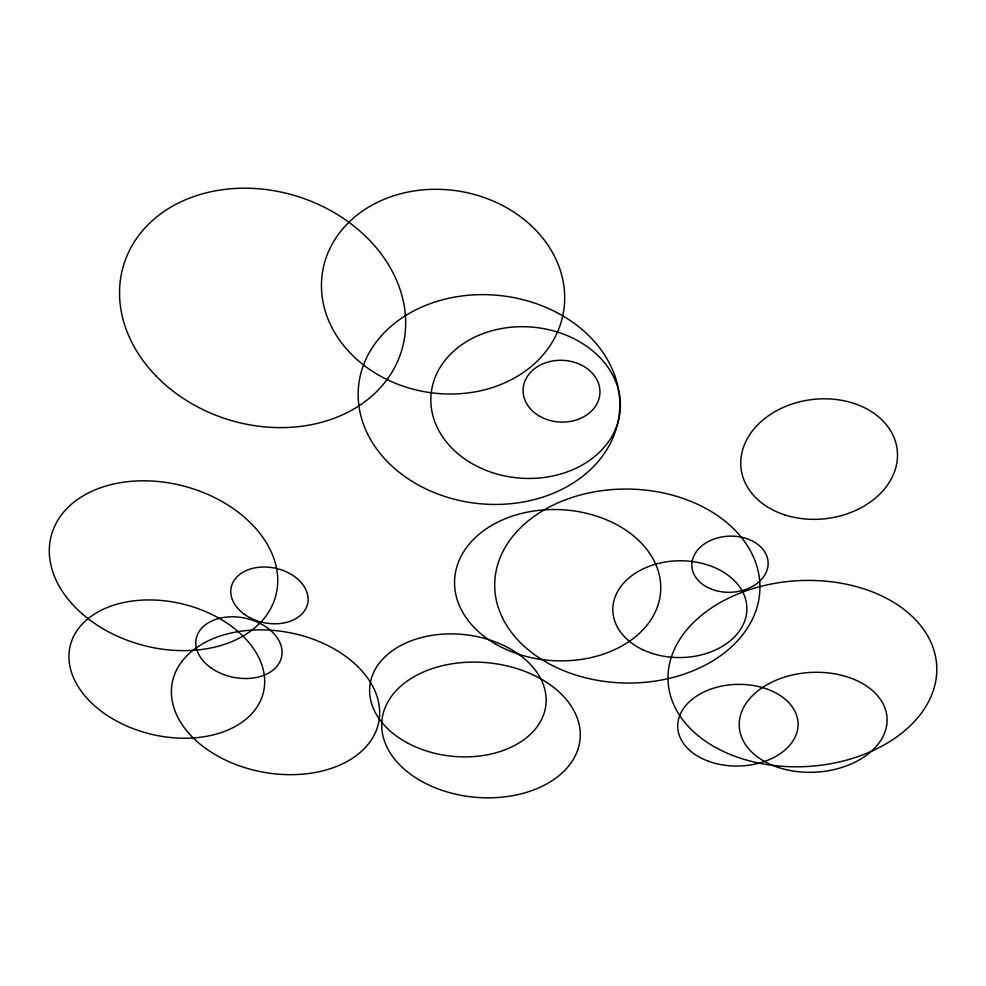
<?xml version="1.0" encoding="UTF-8"?>
<svg xmlns="http://www.w3.org/2000/svg" width="986" height="986" viewBox="0 0 986 986"><rect width="100%" height="100%" fill="white"/><g stroke="black" fill="none" stroke-linecap="round" stroke-linejoin="round"><path stroke-width="1.48" d="M407.686 743.074A88.518 61.132 6 0 0 545.862 705.113A88.518 61.132 6 0 0 420.085 637.917A88.518 61.132 6 0 0 407.686 743.074M539.046 415.87A38.454 30.886 2.8 0 0 599.759 394.955A38.454 30.886 2.8 0 0 545.726 362.749A38.454 30.886 2.8 0 0 539.046 415.87M495.576 644.031A103.185 75.589 3.1 0 0 659.991 597.035A103.185 75.589 3.1 0 0 517.379 514.556A103.185 75.589 3.1 0 0 495.576 644.031M244.306 614.216A39.083 27.818 11.9 0 0 307.447 604.418A39.083 27.818 11.9 0 0 256.52 567.591A39.083 27.818 11.9 0 0 244.306 614.216M784.634 514.84A78.633 59.961 -7 0 0 897.334 451.033A78.633 59.961 -7 0 0 775.427 411.372A78.633 59.961 -7 0 0 784.634 514.84M469.656 462.188A94.902 75.749 4.5 0 0 619.874 413.393A94.902 75.749 4.5 0 0 487.343 332.109A94.902 75.749 4.5 0 0 469.656 462.188M411.754 481.143A131.113 104.578 6.1 0 0 619.06 415.87A131.113 104.578 6.1 0 0 436.12 301.642A131.113 104.578 6.1 0 0 411.754 481.143M156.207 376.147A145.423 116.853 17.5 0 0 398.64 358.966A145.423 116.853 17.5 0 0 232.955 188.609A145.423 116.853 17.5 0 0 156.207 376.147M104.454 713.544A99.364 66.986 13.5 0 0 263.324 692.727A99.364 66.986 13.5 0 0 132.666 600.992A99.364 66.986 13.5 0 0 104.454 713.544M774.774 766.208A74.024 49.916 -3.3 0 0 887.104 721.037A74.024 49.916 -3.3 0 0 777.609 679.6A74.024 49.916 -3.3 0 0 774.774 766.208M730.651 754.623A134.54 93.017 -3.5 0 0 936.7 672.945A134.54 93.017 -3.5 0 0 739.845 593.19A134.54 93.017 -3.5 0 0 730.651 754.623M82.171 613.822A116.212 82.171 15.1 0 0 273.627 602.286A116.212 82.171 15.1 0 0 134.749 481.069A116.212 82.171 15.1 0 0 82.171 613.822M211.201 668.003A43.655 30.147 12.1 0 0 281.417 657.613A43.655 30.147 12.1 0 0 224.13 617.396A43.655 30.147 12.1 0 0 211.201 668.003M423.536 782.366A99.5 67.541 5.2 0 0 579.83 741.189A99.5 67.541 5.2 0 0 439.583 666.413A99.5 67.541 5.2 0 0 423.536 782.366M205.877 748.559A105.12 70.992 10.6 0 0 377.404 727.335A105.12 70.992 10.6 0 0 243.283 630.904A105.12 70.992 10.6 0 0 205.877 748.559M711.572 589.184A38.183 28.064 -2.6 0 0 768.143 562.858A38.183 28.064 -2.6 0 0 710.265 540.587A38.183 28.064 -2.6 0 0 711.572 589.184M708.281 761.18A60.208 40.833 -1.5 0 0 798.105 724.02A60.208 40.833 -1.5 0 0 707.332 690.459A60.208 40.833 -1.5 0 0 708.281 761.18M642.749 649.688A67.036 48.388 -0.7 0 0 746.759 611.85A67.036 48.388 -0.7 0 0 650.057 565.989A67.036 48.388 -0.7 0 0 642.749 649.688M364.327 365.596A122.141 101.768 9.5 0 0 562.723 316.001A122.141 101.768 9.5 0 0 402.177 193.367A122.141 101.768 9.5 0 0 364.327 365.596M553.392 666.031A132.629 96.985 0.9 0 0 759.651 593.547A132.629 96.985 0.9 0 0 568.947 498.534A132.629 96.985 0.9 0 0 553.392 666.031"/></g></svg>
